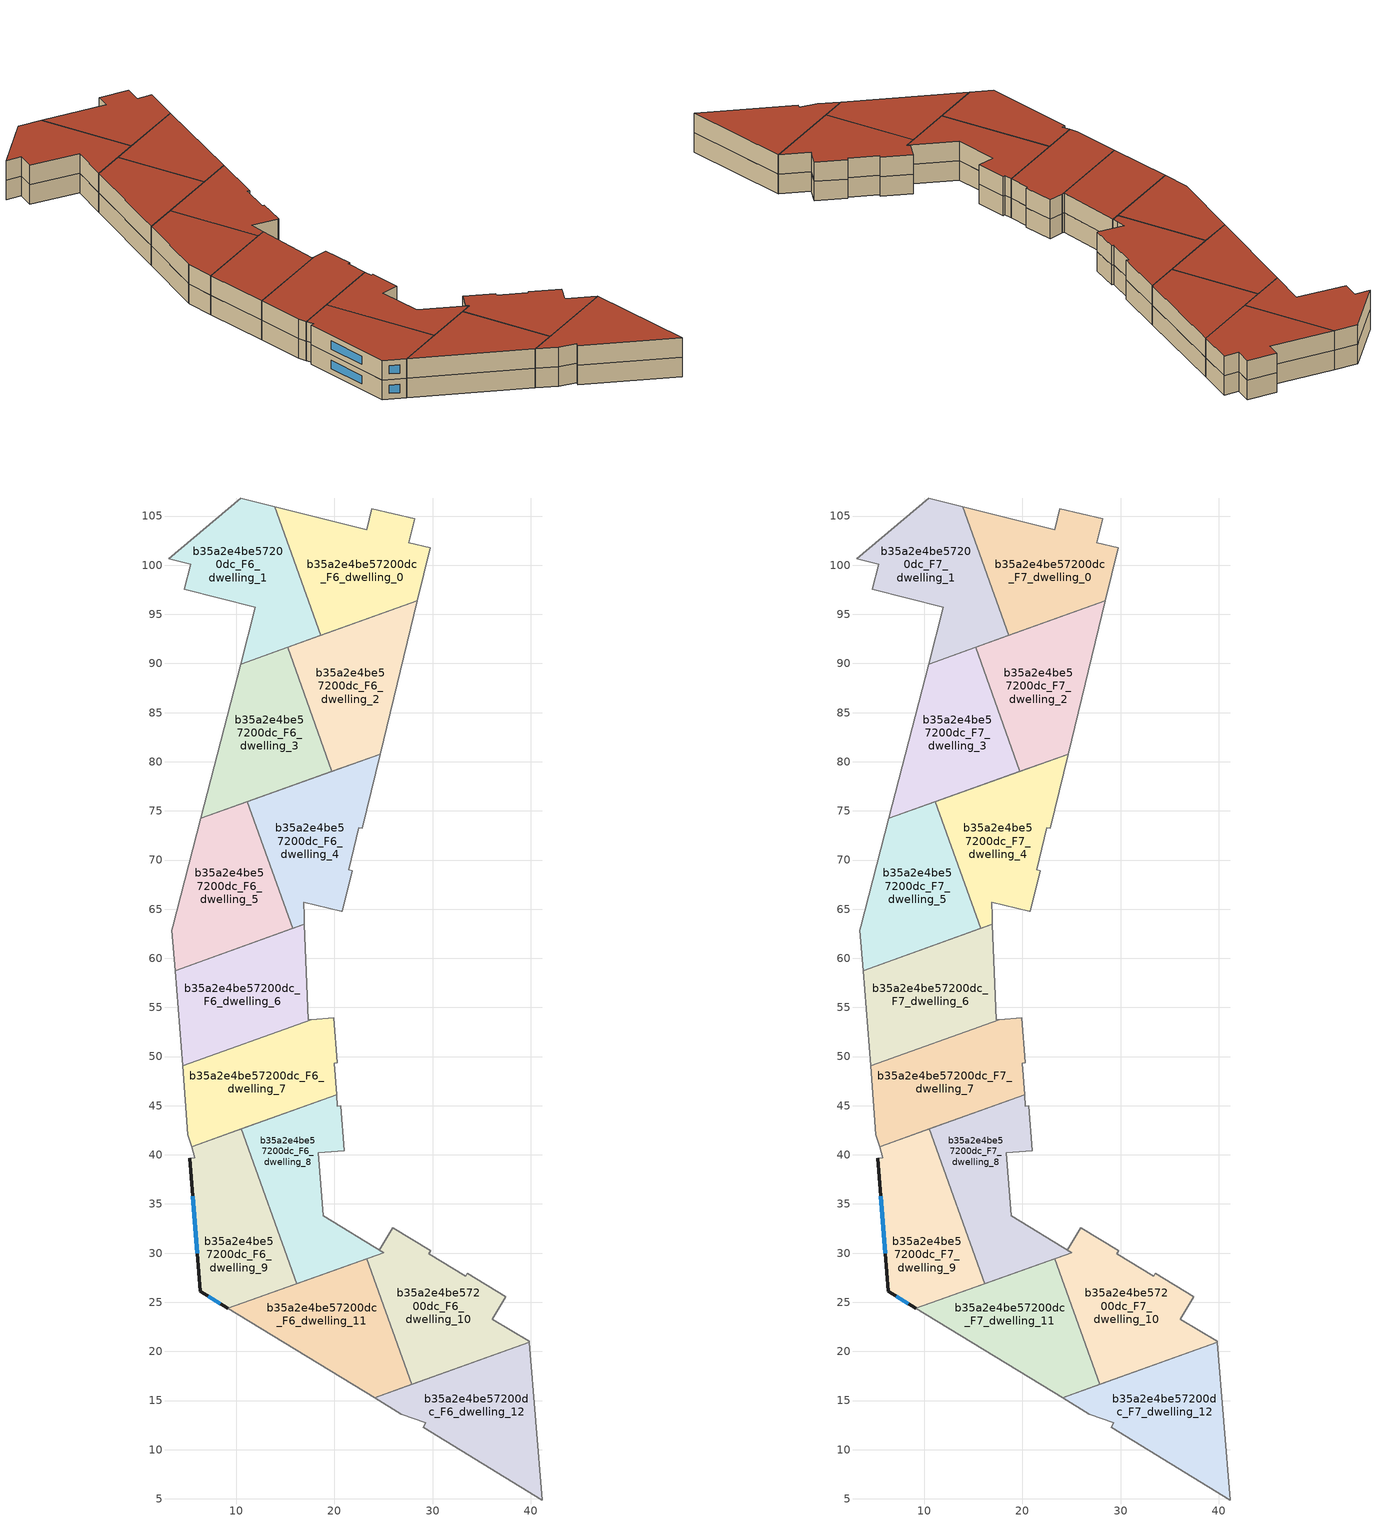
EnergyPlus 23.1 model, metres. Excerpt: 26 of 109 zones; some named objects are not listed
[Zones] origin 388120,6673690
b35a2e4be57200dc_F6_dwelling_0
 floor to b35a2e4be57200dc_F5_dwelling_0 (EU_floor_Construction): 28.17,104.71 27.59,102.3 29.76,101.77 28.45,96.39 18.63,92.87 13.93,105.97 23.3,103.63 23.82,105.77 z18
 wall adiabatic (EU_wall_Construction): 18.63,92.87 28.45,96.39 29.76,101.77 27.59,102.3 28.17,104.71 23.82,105.77 23.3,103.63 13.93,105.97 z18:21
 wall to b35a2e4be57200dc_F6_dwelling_1 (EU_wall_Construction): 13.93,105.97 18.63,92.87 z18:21
b35a2e4be57200dc_F6_dwelling_1
 floor to b35a2e4be57200dc_F5_dwelling_1 (EU_floor_Construction): 13.93,105.97 18.63,92.87 10.45,89.94 11.93,95.71 4.72,97.56 5.37,100.08 3.15,100.65 10.48,106.84 z18
 wall adiabatic (EU_wall_Construction): 13.93,105.97 10.48,106.84 3.15,100.65 5.37,100.08 4.72,97.56 11.93,95.71 10.45,89.94 18.63,92.87 z18:21
b35a2e4be57200dc_F6_dwelling_10
 floor to b35a2e4be57200dc_F5_dwelling_10 (EU_floor_Construction): 37.43,25.55 36.06,23.28 39.82,21.01 39.83,20.92 27.87,16.63 23.29,29.43 25,30.04 24.58,30.31 25.95,32.57 29.78,30.24 29.6,29.94 33.36,27.64 33.54,27.94 z18
 wall adiabatic (EU_wall_Construction): 27.87,16.63 39.83,20.92 39.82,21.01 36.06,23.28 37.43,25.55 33.54,27.94 33.36,27.64 29.6,29.94 29.78,30.24 25.95,32.57 24.58,30.3 / 24.58,30.31 25,30.04 23.29,29.43 z18:21
 wall to b35a2e4be57200dc_F6_dwelling_11 (EU_wall_Construction): 23.29,29.43 27.87,16.63 z18:21
b35a2e4be57200dc_F6_dwelling_11
 floor to b35a2e4be57200dc_F5_dwelling_11 (EU_floor_Construction): 23.29,29.43 27.87,16.63 24.09,15.28 9.17,24.37 z18
 wall adiabatic (EU_wall_Construction): 23.29,29.43 9.17,24.37 24.09,15.28 27.87,16.63 z18:21
b35a2e4be57200dc_F6_dwelling_12
 floor to b35a2e4be57200dc_F5_dwelling_12 (EU_floor_Construction): 39.83,20.92 41.14,4.88 29.03,12.27 29.32,12.74 26.82,13.61 24.09,15.28 z18
 wall adiabatic (EU_wall_Construction): 26.82,13.61 29.32,12.74 29.03,12.27 41.14,4.88 39.83,20.92 24.09,15.28 26.82,13.61 z18:21
b35a2e4be57200dc_F6_dwelling_2
 floor to b35a2e4be57200dc_F5_dwelling_2 (EU_floor_Construction): 28.45,96.39 24.66,80.78 19.75,79.02 15.23,91.65 z18
 wall adiabatic (EU_wall_Construction): 19.75,79.02 24.66,80.78 28.45,96.39 15.23,91.65 z18:21
 wall to b35a2e4be57200dc_F6_dwelling_3 (EU_wall_Construction): 15.23,91.65 19.75,79.02 z18:21
b35a2e4be57200dc_F6_dwelling_3
 floor to b35a2e4be57200dc_F5_dwelling_3 (EU_floor_Construction): 15.23,91.65 19.75,79.02 6.4,74.24 10.45,89.94 z18
 wall adiabatic (EU_wall_Construction): 15.23,91.65 10.45,89.94 6.4,74.24 19.75,79.02 z18:21
b35a2e4be57200dc_F6_dwelling_4
 floor to b35a2e4be57200dc_F5_dwelling_4 (EU_floor_Construction): 24.66,80.78 22.83,73.21 22.49,73.29 21.45,69.02 21.79,68.93 20.78,64.78 20.67,64.8 16.89,65.72 16.92,64.29 16.95,63.47 15.75,63.04 11.14,75.93 z18
 wall adiabatic (EU_wall_Construction): 15.75,63.04 16.95,63.47 16.92,64.29 16.89,65.72 20.67,64.8 20.78,64.78 21.79,68.93 21.45,69.02 22.49,73.29 22.83,73.21 24.66,80.78 11.14,75.93 z18:21
 wall to b35a2e4be57200dc_F6_dwelling_5 (EU_wall_Construction): 11.14,75.93 15.75,63.04 z18:21
b35a2e4be57200dc_F6_dwelling_5
 floor to b35a2e4be57200dc_F5_dwelling_5 (EU_floor_Construction): 11.14,75.93 15.75,63.04 3.79,58.76 3.47,62.87 3.57,63.23 6.4,74.24 z18
 wall adiabatic (EU_wall_Construction): 11.14,75.93 6.4,74.24 3.57,63.23 3.47,62.87 3.79,58.76 15.75,63.04 z18:21
b35a2e4be57200dc_F6_dwelling_6
 floor to b35a2e4be57200dc_F5_dwelling_6 (EU_floor_Construction): 16.95,63.47 17.31,53.73 17.65,53.76 4.55,49.06 3.79,58.76 z18
 wall adiabatic (EU_wall_Construction): 17.65,53.76 17.31,53.73 16.95,63.47 3.79,58.76 4.55,49.06 z18:21
 wall to b35a2e4be57200dc_F6_dwelling_7 (EU_wall_Construction): 4.55,49.06 17.65,53.76 z18:21
b35a2e4be57200dc_F6_dwelling_7
 floor to b35a2e4be57200dc_F5_dwelling_7 (EU_floor_Construction): 19.95,53.93 20.31,49.37 19.96,49.34 20.21,46.13 5.46,40.84 5.09,42.04 4.55,49.06 17.65,53.76 z18
 wall adiabatic (EU_wall_Construction): 4.55,49.06 5.09,42.04 5.46,40.84 20.21,46.13 19.96,49.34 20.31,49.37 19.95,53.93 17.65,53.76 z18:21
b35a2e4be57200dc_F6_dwelling_8
 floor to b35a2e4be57200dc_F5_dwelling_8 (EU_floor_Construction): 20.65,44.98 21.01,40.42 18.37,40.21 18.87,33.78 25,30.04 16.18,26.88 10.53,42.66 20.21,46.13 20.3,44.95 z18
 wall adiabatic (EU_wall_Construction): 16.18,26.88 25,30.04 18.87,33.78 18.37,40.21 21.01,40.42 20.65,44.98 20.3,44.95 20.21,46.13 10.53,42.66 z18:21
 wall to b35a2e4be57200dc_F6_dwelling_9 (EU_wall_Construction): 10.53,42.66 16.18,26.88 z18:21
b35a2e4be57200dc_F6_dwelling_9
 floor to b35a2e4be57200dc_F5_dwelling_9 (EU_floor_Construction): 10.53,42.66 16.18,26.88 9.17,24.37 6.34,26.1 5.28,39.66 5.81,39.7 5.46,40.84 z18
 wall outside (EU_wall_Construction): 5.28,39.66 6.34,26.1 9.17,24.37 z18:21
 wall adiabatic (EU_wall_Construction): 10.53,42.66 5.46,40.84 5.81,39.7 5.28,39.66 / 9.17,24.37 16.18,26.88 z18:21
 window (EU_Window_Construction): 5.58,35.78 6.03,29.97 / 7.15,25.61 8.36,24.87 z18.86:20.14
b35a2e4be57200dc_F7_dwelling_0
 floor to b35a2e4be57200dc_F6_dwelling_0 (EU_floor_Construction): 28.17,104.71 27.59,102.3 29.76,101.77 28.45,96.39 18.63,92.87 13.93,105.97 23.3,103.63 23.82,105.77 z21
 wall adiabatic (EU_wall_Construction): 18.63,92.87 28.45,96.39 29.76,101.77 27.59,102.3 28.17,104.71 23.82,105.77 23.3,103.63 13.93,105.97 z21:24
 wall to b35a2e4be57200dc_F7_dwelling_1 (EU_wall_Construction): 13.93,105.97 18.63,92.87 z21:24
 roof outside (EU_roof_Construction): 28.45,96.39 29.76,101.77 27.59,102.3 28.17,104.71 23.82,105.77 23.3,103.63 13.93,105.97 18.63,92.87 z24
b35a2e4be57200dc_F7_dwelling_1
 floor to b35a2e4be57200dc_F6_dwelling_1 (EU_floor_Construction): 13.93,105.97 18.63,92.87 10.45,89.94 11.93,95.71 4.72,97.56 5.37,100.08 3.15,100.65 10.48,106.84 z21
 wall adiabatic (EU_wall_Construction): 13.93,105.97 10.48,106.84 3.15,100.65 5.37,100.08 4.72,97.56 11.93,95.71 10.45,89.94 18.63,92.87 z21:24
 roof outside (EU_roof_Construction): 18.63,92.87 13.93,105.97 10.48,106.84 3.15,100.65 5.37,100.08 4.72,97.56 11.93,95.71 10.45,89.94 z24
b35a2e4be57200dc_F7_dwelling_10
 floor to b35a2e4be57200dc_F6_dwelling_10 (EU_floor_Construction): 37.43,25.55 36.06,23.28 39.82,21.01 39.83,20.92 27.87,16.63 23.29,29.43 25,30.04 24.58,30.31 25.95,32.57 29.78,30.24 29.6,29.94 33.36,27.64 33.54,27.94 z21
 wall adiabatic (EU_wall_Construction): 27.87,16.63 39.83,20.92 39.82,21.01 36.06,23.28 37.43,25.55 33.54,27.94 33.36,27.64 29.6,29.94 29.78,30.24 25.95,32.57 24.58,30.3 / 24.58,30.31 25,30.04 23.29,29.43 z21:24
 wall to b35a2e4be57200dc_F7_dwelling_11 (EU_wall_Construction): 23.29,29.43 27.87,16.63 z21:24
 roof outside (EU_roof_Construction): 39.83,20.92 39.82,21.01 36.06,23.28 37.43,25.55 33.54,27.94 33.36,27.64 29.6,29.94 29.78,30.24 25.95,32.57 24.58,30.3 25,30.04 23.29,29.43 27.87,16.63 z24
b35a2e4be57200dc_F7_dwelling_11
 floor to b35a2e4be57200dc_F6_dwelling_11 (EU_floor_Construction): 23.29,29.43 27.87,16.63 24.09,15.28 9.17,24.37 z21
 wall adiabatic (EU_wall_Construction): 23.29,29.43 9.17,24.37 24.09,15.28 27.87,16.63 z21:24
 roof outside (EU_roof_Construction): 27.87,16.63 23.29,29.43 9.17,24.37 24.09,15.28 z24
b35a2e4be57200dc_F7_dwelling_12
 floor to b35a2e4be57200dc_F6_dwelling_12 (EU_floor_Construction): 39.83,20.92 41.14,4.88 29.03,12.27 29.32,12.74 26.82,13.61 24.09,15.28 z21
 wall adiabatic (EU_wall_Construction): 26.82,13.61 29.32,12.74 29.03,12.27 41.14,4.88 39.83,20.92 24.09,15.28 26.82,13.61 z21:24
 roof outside (EU_roof_Construction): 41.14,4.88 39.83,20.92 24.09,15.28 26.82,13.61 29.32,12.74 29.03,12.27 z24
b35a2e4be57200dc_F7_dwelling_2
 floor to b35a2e4be57200dc_F6_dwelling_2 (EU_floor_Construction): 28.45,96.39 24.66,80.78 19.75,79.02 15.23,91.65 z21
 wall adiabatic (EU_wall_Construction): 19.75,79.02 24.66,80.78 28.45,96.39 15.23,91.65 z21:24
 wall to b35a2e4be57200dc_F7_dwelling_3 (EU_wall_Construction): 15.23,91.65 19.75,79.02 z21:24
 roof outside (EU_roof_Construction): 24.66,80.78 28.45,96.39 15.23,91.65 19.75,79.02 z24
b35a2e4be57200dc_F7_dwelling_3
 floor to b35a2e4be57200dc_F6_dwelling_3 (EU_floor_Construction): 15.23,91.65 19.75,79.02 6.4,74.24 10.45,89.94 z21
 wall adiabatic (EU_wall_Construction): 15.23,91.65 10.45,89.94 6.4,74.24 19.75,79.02 z21:24
 roof outside (EU_roof_Construction): 19.75,79.02 15.23,91.65 10.45,89.94 6.4,74.24 z24
b35a2e4be57200dc_F7_dwelling_4
 floor to b35a2e4be57200dc_F6_dwelling_4 (EU_floor_Construction): 24.66,80.78 22.83,73.21 22.49,73.29 21.45,69.02 21.79,68.93 20.78,64.78 20.67,64.8 16.89,65.72 16.92,64.29 16.95,63.47 15.75,63.04 11.14,75.93 z21
 wall adiabatic (EU_wall_Construction): 15.75,63.04 16.95,63.47 16.92,64.29 16.89,65.72 20.67,64.8 20.78,64.78 21.79,68.93 21.45,69.02 22.49,73.29 22.83,73.21 24.66,80.78 11.14,75.93 z21:24
 wall to b35a2e4be57200dc_F7_dwelling_5 (EU_wall_Construction): 11.14,75.93 15.75,63.04 z21:24
 roof outside (EU_roof_Construction): 20.78,64.78 21.79,68.93 21.45,69.02 22.49,73.29 22.83,73.21 24.66,80.78 11.14,75.93 15.75,63.04 16.95,63.47 16.92,64.29 16.89,65.72 20.67,64.8 z24
b35a2e4be57200dc_F7_dwelling_5
 floor to b35a2e4be57200dc_F6_dwelling_5 (EU_floor_Construction): 11.14,75.93 15.75,63.04 3.79,58.76 3.47,62.87 3.57,63.23 6.4,74.24 z21
 wall adiabatic (EU_wall_Construction): 11.14,75.93 6.4,74.24 3.57,63.23 3.47,62.87 3.79,58.76 15.75,63.04 z21:24
 roof outside (EU_roof_Construction): 15.75,63.04 11.14,75.93 6.4,74.24 3.57,63.23 3.47,62.87 3.79,58.76 z24
b35a2e4be57200dc_F7_dwelling_6
 floor to b35a2e4be57200dc_F6_dwelling_6 (EU_floor_Construction): 16.95,63.47 17.31,53.73 17.65,53.76 4.55,49.06 3.79,58.76 z21
 wall adiabatic (EU_wall_Construction): 17.65,53.76 17.31,53.73 16.95,63.47 3.79,58.76 4.55,49.06 z21:24
 wall to b35a2e4be57200dc_F7_dwelling_7 (EU_wall_Construction): 4.55,49.06 17.65,53.76 z21:24
 roof outside (EU_roof_Construction): 17.31,53.73 16.95,63.47 3.79,58.76 4.55,49.06 17.65,53.76 z24
b35a2e4be57200dc_F7_dwelling_7
 floor to b35a2e4be57200dc_F6_dwelling_7 (EU_floor_Construction): 19.95,53.93 20.31,49.37 19.96,49.34 20.21,46.13 5.46,40.84 5.09,42.04 4.55,49.06 17.65,53.76 z21
 wall adiabatic (EU_wall_Construction): 4.55,49.06 5.09,42.04 5.46,40.84 20.21,46.13 19.96,49.34 20.31,49.37 19.95,53.93 17.65,53.76 z21:24
 roof outside (EU_roof_Construction): 20.21,46.13 19.96,49.34 20.31,49.37 19.95,53.93 17.65,53.76 4.55,49.06 5.09,42.04 5.46,40.84 z24
b35a2e4be57200dc_F7_dwelling_8
 floor to b35a2e4be57200dc_F6_dwelling_8 (EU_floor_Construction): 20.65,44.98 21.01,40.42 18.37,40.21 18.87,33.78 25,30.04 16.18,26.88 10.53,42.66 20.21,46.13 20.3,44.95 z21
 wall adiabatic (EU_wall_Construction): 16.18,26.88 25,30.04 18.87,33.78 18.37,40.21 21.01,40.42 20.65,44.98 20.3,44.95 20.21,46.13 10.53,42.66 z21:24
 wall to b35a2e4be57200dc_F7_dwelling_9 (EU_wall_Construction): 10.53,42.66 16.18,26.88 z21:24
 roof outside (EU_roof_Construction): 25,30.04 18.87,33.78 18.37,40.21 21.01,40.42 20.65,44.98 20.3,44.95 20.21,46.13 10.53,42.66 16.18,26.88 z24
b35a2e4be57200dc_F7_dwelling_9
 floor to b35a2e4be57200dc_F6_dwelling_9 (EU_floor_Construction): 10.53,42.66 16.18,26.88 9.17,24.37 6.34,26.1 5.28,39.66 5.81,39.7 5.46,40.84 z21
 wall outside (EU_wall_Construction): 5.28,39.66 6.34,26.1 9.17,24.37 z21:24
 wall adiabatic (EU_wall_Construction): 10.53,42.66 5.46,40.84 5.81,39.7 5.28,39.66 / 9.17,24.37 16.18,26.88 z21:24
 window (EU_Window_Construction): 5.58,35.78 6.03,29.97 / 7.15,25.61 8.36,24.87 z21.86:23.14
 roof outside (EU_roof_Construction): 16.18,26.88 10.53,42.66 5.46,40.84 5.81,39.7 5.28,39.66 6.34,26.1 9.17,24.37 z24
[Building]
EU S2 Campaign: North Axis=0; Terrain=City; Solar Distribution=FullExterior
[Site:Location]
Helsinki-Vantaa.AP: Latitude=60.317; Longitude=24.963; Time Zone=2; Elevation=54.6
[SizingPeriod:WeatherFileDays]
AnnualSizingPeriod: Begin Month=1; Begin Day of Month=1; End Month=12; End Day of Month=31; Day of Week for Start Day=Monday; Use Weather File Daylight Saving Period=No; Use Weather File Rain and Snow Indicators=No
[MATERIAL]
EU_InternalMass_Material: Roughness=MediumRough; Thickness=0.1; Conductivity=1; Density=1800; Specific Heat=900; Thermal Absorptance=0.9; Solar Absorptance=0.7; Visible Absorptance=0.7
[MATERIAL:NOMASS] Roughness=MediumRough; Thermal Absorptance=0.9; Solar Absorptance=0.7; Visible Absorptance=0.7
Name | Thermal Resistance
EU_wall_NoMass | 5.91765
EU_roof_NoMass | 11.1778
EU_floor_NoMass | 6.2875
[WINDOWMATERIAL:SIMPLEGLAZINGSYSTEM]
EU_Window_SimpleGlazing: UFactor=0.994035; Solar Heat Gain Coefficient=0.7; Visible Transmittance=0.7
[CONSTRUCTION]
EU_wall_Construction: EU_wall_NoMass
EU_roof_Construction: EU_roof_NoMass
EU_floor_Construction: EU_floor_NoMass
EU_Window_Construction: EU_Window_SimpleGlazing
EU_InternalMass_Construction: EU_InternalMass_Material
[ZONE] Type=1; Multiplier=1; Ceiling Height=autocalculate; Floor Area=autocalculate; Part of Total Floor Area=Yes
Name | Volume
b35a2e4be57200dc_F6_dwelling_0; b35a2e4be57200dc_F7_dwelling_0; b35a2e4be57200dc_F6_dwelling_1; b35a2e4be57200dc_F7_dwelling_1 | 387.719
b35a2e4be57200dc_F6_dwelling_10; b35a2e4be57200dc_F7_dwelling_10 | 400.258
b35a2e4be57200dc_F6_dwelling_11; b35a2e4be57200dc_F7_dwelling_11 | 387.725
b35a2e4be57200dc_F6_dwelling_12; b35a2e4be57200dc_F7_dwelling_12 | 387.718
b35a2e4be57200dc_F6_dwelling_2; b35a2e4be57200dc_F7_dwelling_2 | 387.699
b35a2e4be57200dc_F6_dwelling_3; b35a2e4be57200dc_F7_dwelling_3 | 387.703
b35a2e4be57200dc_F6_dwelling_4; b35a2e4be57200dc_F7_dwelling_4 | 387.751
b35a2e4be57200dc_F6_dwelling_5; b35a2e4be57200dc_F7_dwelling_5 | 387.74
b35a2e4be57200dc_F6_dwelling_6; b35a2e4be57200dc_F7_dwelling_6 | 387.68
b35a2e4be57200dc_F6_dwelling_7; b35a2e4be57200dc_F7_dwelling_7 | 387.713
b35a2e4be57200dc_F6_dwelling_8; b35a2e4be57200dc_F7_dwelling_8 | 375.176
b35a2e4be57200dc_F6_dwelling_9; b35a2e4be57200dc_F7_dwelling_9 | 387.707
[INTERNALMASS] Construction=EU_InternalMass_Construction
Name | Zone or ZoneList | Surface Area
b35a2e4be57200dc_F6_dwelling_0_EU_InternalMass | b35a2e4be57200dc_F6_dwelling_0 | 129.24
b35a2e4be57200dc_F6_dwelling_1_EU_InternalMass | b35a2e4be57200dc_F6_dwelling_1 | 129.241
b35a2e4be57200dc_F6_dwelling_2_EU_InternalMass | b35a2e4be57200dc_F6_dwelling_2 | 129.237
b35a2e4be57200dc_F6_dwelling_3_EU_InternalMass | b35a2e4be57200dc_F6_dwelling_3 | 129.233
b35a2e4be57200dc_F6_dwelling_4_EU_InternalMass | b35a2e4be57200dc_F6_dwelling_4 | 129.251
b35a2e4be57200dc_F6_dwelling_5_EU_InternalMass | b35a2e4be57200dc_F6_dwelling_5 | 129.243
b35a2e4be57200dc_F6_dwelling_6_EU_InternalMass | b35a2e4be57200dc_F6_dwelling_6 | 129.226
b35a2e4be57200dc_F6_dwelling_7_EU_InternalMass | b35a2e4be57200dc_F6_dwelling_7 | 129.238
b35a2e4be57200dc_F6_dwelling_8_EU_InternalMass | b35a2e4be57200dc_F6_dwelling_8 | 125.079
b35a2e4be57200dc_F6_dwelling_9_EU_InternalMass | b35a2e4be57200dc_F6_dwelling_9 | 129.237
b35a2e4be57200dc_F6_dwelling_10_EU_InternalMass | b35a2e4be57200dc_F6_dwelling_10 | 133.414
b35a2e4be57200dc_F6_dwelling_11_EU_InternalMass | b35a2e4be57200dc_F6_dwelling_11 | 129.241
b35a2e4be57200dc_F6_dwelling_12_EU_InternalMass | b35a2e4be57200dc_F6_dwelling_12 | 129.24
b35a2e4be57200dc_F7_dwelling_0_EU_InternalMass | b35a2e4be57200dc_F7_dwelling_0 | 129.24
b35a2e4be57200dc_F7_dwelling_1_EU_InternalMass | b35a2e4be57200dc_F7_dwelling_1 | 129.241
b35a2e4be57200dc_F7_dwelling_2_EU_InternalMass | b35a2e4be57200dc_F7_dwelling_2 | 129.237
b35a2e4be57200dc_F7_dwelling_3_EU_InternalMass | b35a2e4be57200dc_F7_dwelling_3 | 129.233
b35a2e4be57200dc_F7_dwelling_4_EU_InternalMass | b35a2e4be57200dc_F7_dwelling_4 | 129.251
b35a2e4be57200dc_F7_dwelling_5_EU_InternalMass | b35a2e4be57200dc_F7_dwelling_5 | 129.243
b35a2e4be57200dc_F7_dwelling_6_EU_InternalMass | b35a2e4be57200dc_F7_dwelling_6 | 129.226
b35a2e4be57200dc_F7_dwelling_7_EU_InternalMass | b35a2e4be57200dc_F7_dwelling_7 | 129.238
b35a2e4be57200dc_F7_dwelling_8_EU_InternalMass | b35a2e4be57200dc_F7_dwelling_8 | 125.079
b35a2e4be57200dc_F7_dwelling_9_EU_InternalMass | b35a2e4be57200dc_F7_dwelling_9 | 129.237
b35a2e4be57200dc_F7_dwelling_10_EU_InternalMass | b35a2e4be57200dc_F7_dwelling_10 | 133.414
b35a2e4be57200dc_F7_dwelling_11_EU_InternalMass | b35a2e4be57200dc_F7_dwelling_11 | 129.241
b35a2e4be57200dc_F7_dwelling_12_EU_InternalMass | b35a2e4be57200dc_F7_dwelling_12 | 129.24
[OTHEREQUIPMENT] Fuel Type=Electricity; Design Level Calculation Method=Watts/Area; Power per Zone Floor Area=1; Fraction Latent=0; Fraction Radiant=0; Fraction Lost=0; Carbon Dioxide Generation Rate=0; EndUse Subcategory=EU_Step8_InternalGains
Name | Zone or ZoneList or Space or SpaceList | Schedule
EU_Step8_InternalGain_b35a2e4be57200dc_F6_dwelling_0_f000 | b35a2e4be57200dc_F6_dwelling_0 | EU_Step8_GainSchedule_b35a2e4be57200dc_F6_dwelling_0_f000
EU_Step8_InternalGain_b35a2e4be57200dc_F6_dwelling_1_f000 | b35a2e4be57200dc_F6_dwelling_1 | EU_Step8_GainSchedule_b35a2e4be57200dc_F6_dwelling_1_f000
EU_Step8_InternalGain_b35a2e4be57200dc_F6_dwelling_2_f000 | b35a2e4be57200dc_F6_dwelling_2 | EU_Step8_GainSchedule_b35a2e4be57200dc_F6_dwelling_2_f000
EU_Step8_InternalGain_b35a2e4be57200dc_F6_dwelling_3_f000 | b35a2e4be57200dc_F6_dwelling_3 | EU_Step8_GainSchedule_b35a2e4be57200dc_F6_dwelling_3_f000
EU_Step8_InternalGain_b35a2e4be57200dc_F6_dwelling_4_f000 | b35a2e4be57200dc_F6_dwelling_4 | EU_Step8_GainSchedule_b35a2e4be57200dc_F6_dwelling_4_f000
EU_Step8_InternalGain_b35a2e4be57200dc_F6_dwelling_5_f000 | b35a2e4be57200dc_F6_dwelling_5 | EU_Step8_GainSchedule_b35a2e4be57200dc_F6_dwelling_5_f000
EU_Step8_InternalGain_b35a2e4be57200dc_F6_dwelling_6_f000 | b35a2e4be57200dc_F6_dwelling_6 | EU_Step8_GainSchedule_b35a2e4be57200dc_F6_dwelling_6_f000
EU_Step8_InternalGain_b35a2e4be57200dc_F6_dwelling_7_f000 | b35a2e4be57200dc_F6_dwelling_7 | EU_Step8_GainSchedule_b35a2e4be57200dc_F6_dwelling_7_f000
EU_Step8_InternalGain_b35a2e4be57200dc_F6_dwelling_8_f000 | b35a2e4be57200dc_F6_dwelling_8 | EU_Step8_GainSchedule_b35a2e4be57200dc_F6_dwelling_8_f000
EU_Step8_InternalGain_b35a2e4be57200dc_F6_dwelling_9_f000 | b35a2e4be57200dc_F6_dwelling_9 | EU_Step8_GainSchedule_b35a2e4be57200dc_F6_dwelling_9_f000
EU_Step8_InternalGain_b35a2e4be57200dc_F6_dwelling_10_f000 | b35a2e4be57200dc_F6_dwelling_10 | EU_Step8_GainSchedule_b35a2e4be57200dc_F6_dwelling_10_f000
EU_Step8_InternalGain_b35a2e4be57200dc_F6_dwelling_11_f000 | b35a2e4be57200dc_F6_dwelling_11 | EU_Step8_GainSchedule_b35a2e4be57200dc_F6_dwelling_11_f000
EU_Step8_InternalGain_b35a2e4be57200dc_F6_dwelling_12_f000 | b35a2e4be57200dc_F6_dwelling_12 | EU_Step8_GainSchedule_b35a2e4be57200dc_F6_dwelling_12_f000
EU_Step8_InternalGain_b35a2e4be57200dc_F7_dwelling_0_f000 | b35a2e4be57200dc_F7_dwelling_0 | EU_Step8_GainSchedule_b35a2e4be57200dc_F7_dwelling_0_f000
EU_Step8_InternalGain_b35a2e4be57200dc_F7_dwelling_1_f000 | b35a2e4be57200dc_F7_dwelling_1 | EU_Step8_GainSchedule_b35a2e4be57200dc_F7_dwelling_1_f000
EU_Step8_InternalGain_b35a2e4be57200dc_F7_dwelling_2_f000 | b35a2e4be57200dc_F7_dwelling_2 | EU_Step8_GainSchedule_b35a2e4be57200dc_F7_dwelling_2_f000
EU_Step8_InternalGain_b35a2e4be57200dc_F7_dwelling_3_f000 | b35a2e4be57200dc_F7_dwelling_3 | EU_Step8_GainSchedule_b35a2e4be57200dc_F7_dwelling_3_f000
EU_Step8_InternalGain_b35a2e4be57200dc_F7_dwelling_4_f000 | b35a2e4be57200dc_F7_dwelling_4 | EU_Step8_GainSchedule_b35a2e4be57200dc_F7_dwelling_4_f000
EU_Step8_InternalGain_b35a2e4be57200dc_F7_dwelling_5_f000 | b35a2e4be57200dc_F7_dwelling_5 | EU_Step8_GainSchedule_b35a2e4be57200dc_F7_dwelling_5_f000
EU_Step8_InternalGain_b35a2e4be57200dc_F7_dwelling_6_f000 | b35a2e4be57200dc_F7_dwelling_6 | EU_Step8_GainSchedule_b35a2e4be57200dc_F7_dwelling_6_f000
EU_Step8_InternalGain_b35a2e4be57200dc_F7_dwelling_7_f000 | b35a2e4be57200dc_F7_dwelling_7 | EU_Step8_GainSchedule_b35a2e4be57200dc_F7_dwelling_7_f000
EU_Step8_InternalGain_b35a2e4be57200dc_F7_dwelling_8_f000 | b35a2e4be57200dc_F7_dwelling_8 | EU_Step8_GainSchedule_b35a2e4be57200dc_F7_dwelling_8_f000
EU_Step8_InternalGain_b35a2e4be57200dc_F7_dwelling_9_f000 | b35a2e4be57200dc_F7_dwelling_9 | EU_Step8_GainSchedule_b35a2e4be57200dc_F7_dwelling_9_f000
EU_Step8_InternalGain_b35a2e4be57200dc_F7_dwelling_10_f000 | b35a2e4be57200dc_F7_dwelling_10 | EU_Step8_GainSchedule_b35a2e4be57200dc_F7_dwelling_10_f000
EU_Step8_InternalGain_b35a2e4be57200dc_F7_dwelling_11_f000 | b35a2e4be57200dc_F7_dwelling_11 | EU_Step8_GainSchedule_b35a2e4be57200dc_F7_dwelling_11_f000
EU_Step8_InternalGain_b35a2e4be57200dc_F7_dwelling_12_f000 | b35a2e4be57200dc_F7_dwelling_12 | EU_Step8_GainSchedule_b35a2e4be57200dc_F7_dwelling_12_f000
[ZONEVENTILATION:DESIGNFLOWRATE] Schedule=EU_AlwaysOn; Design Flow Rate Calculation Method=AirChanges/Hour; Air Changes per Hour=0.596421; Ventilation Type=Natural; Fan Pressure Rise=0; Fan Total Efficiency=1; Constant Term Coefficient=1; Temperature Term Coefficient=0; Velocity Term Coefficient=0; Velocity Squared Term Coefficient=0; Minimum Indoor Temperature=-100; Maximum Indoor Temperature=100; Delta Temperature=-100; Minimum Outdoor Temperature=-100; Maximum Outdoor Temperature=100; Maximum Wind Speed=40
Name | Zone or ZoneList or Space or SpaceList
EU_ConstantAir_b35a2e4be57200dc_F6_dwelling_0 | b35a2e4be57200dc_F6_dwelling_0
EU_ConstantAir_b35a2e4be57200dc_F6_dwelling_1 | b35a2e4be57200dc_F6_dwelling_1
EU_ConstantAir_b35a2e4be57200dc_F6_dwelling_2 | b35a2e4be57200dc_F6_dwelling_2
EU_ConstantAir_b35a2e4be57200dc_F6_dwelling_3 | b35a2e4be57200dc_F6_dwelling_3
EU_ConstantAir_b35a2e4be57200dc_F6_dwelling_4 | b35a2e4be57200dc_F6_dwelling_4
EU_ConstantAir_b35a2e4be57200dc_F6_dwelling_5 | b35a2e4be57200dc_F6_dwelling_5
EU_ConstantAir_b35a2e4be57200dc_F6_dwelling_6 | b35a2e4be57200dc_F6_dwelling_6
EU_ConstantAir_b35a2e4be57200dc_F6_dwelling_7 | b35a2e4be57200dc_F6_dwelling_7
EU_ConstantAir_b35a2e4be57200dc_F6_dwelling_8 | b35a2e4be57200dc_F6_dwelling_8
EU_ConstantAir_b35a2e4be57200dc_F6_dwelling_9 | b35a2e4be57200dc_F6_dwelling_9
EU_ConstantAir_b35a2e4be57200dc_F6_dwelling_10 | b35a2e4be57200dc_F6_dwelling_10
EU_ConstantAir_b35a2e4be57200dc_F6_dwelling_11 | b35a2e4be57200dc_F6_dwelling_11
EU_ConstantAir_b35a2e4be57200dc_F6_dwelling_12 | b35a2e4be57200dc_F6_dwelling_12
EU_ConstantAir_b35a2e4be57200dc_F7_dwelling_0 | b35a2e4be57200dc_F7_dwelling_0
EU_ConstantAir_b35a2e4be57200dc_F7_dwelling_1 | b35a2e4be57200dc_F7_dwelling_1
EU_ConstantAir_b35a2e4be57200dc_F7_dwelling_2 | b35a2e4be57200dc_F7_dwelling_2
EU_ConstantAir_b35a2e4be57200dc_F7_dwelling_3 | b35a2e4be57200dc_F7_dwelling_3
EU_ConstantAir_b35a2e4be57200dc_F7_dwelling_4 | b35a2e4be57200dc_F7_dwelling_4
EU_ConstantAir_b35a2e4be57200dc_F7_dwelling_5 | b35a2e4be57200dc_F7_dwelling_5
EU_ConstantAir_b35a2e4be57200dc_F7_dwelling_6 | b35a2e4be57200dc_F7_dwelling_6
EU_ConstantAir_b35a2e4be57200dc_F7_dwelling_7 | b35a2e4be57200dc_F7_dwelling_7
EU_ConstantAir_b35a2e4be57200dc_F7_dwelling_8 | b35a2e4be57200dc_F7_dwelling_8
EU_ConstantAir_b35a2e4be57200dc_F7_dwelling_9 | b35a2e4be57200dc_F7_dwelling_9
EU_ConstantAir_b35a2e4be57200dc_F7_dwelling_10 | b35a2e4be57200dc_F7_dwelling_10
EU_ConstantAir_b35a2e4be57200dc_F7_dwelling_11 | b35a2e4be57200dc_F7_dwelling_11
EU_ConstantAir_b35a2e4be57200dc_F7_dwelling_12 | b35a2e4be57200dc_F7_dwelling_12
[HVACTEMPLATE:ZONE:IDEALLOADSAIRSYSTEM] System Availability Schedule=EU_AlwaysOn; Maximum Heating Supply Air Temperature=50; Minimum Cooling Supply Air Temperature=13; Maximum Heating Supply Air Humidity Ratio=0.0156; Minimum Cooling Supply Air Humidity Ratio=0.0077; Heating Limit=NoLimit; Cooling Limit=NoLimit; Heating Availability Schedule=EU_AlwaysOn; Cooling Availability Schedule=EU_CoolingOff; Dehumidification Control Type=ConstantSensibleHeatRatio; Cooling Sensible Heat Ratio=0.7; Dehumidification Setpoint=60; Humidification Control Type=None; Humidification Setpoint=30; Outdoor Air Method=None; Outdoor Air Flow Rate per Person=0.00944; Outdoor Air Flow Rate per Zone Floor Area=0; Outdoor Air Flow Rate per Zone=0; Demand Controlled Ventilation Type=None; Outdoor Air Economizer Type=NoEconomizer; Heat Recovery Type=None; Sensible Heat Recovery Effectiveness=0.7; Latent Heat Recovery Effectiveness=0.65
Name | Template Thermostat
b35a2e4be57200dc_F6_dwelling_0 | EU_HeatOnly_b35a2e4be57200dc_F6_dwelling_0
b35a2e4be57200dc_F6_dwelling_1 | EU_HeatOnly_b35a2e4be57200dc_F6_dwelling_1
b35a2e4be57200dc_F6_dwelling_2 | EU_HeatOnly_b35a2e4be57200dc_F6_dwelling_2
b35a2e4be57200dc_F6_dwelling_3 | EU_HeatOnly_b35a2e4be57200dc_F6_dwelling_3
b35a2e4be57200dc_F6_dwelling_4 | EU_HeatOnly_b35a2e4be57200dc_F6_dwelling_4
b35a2e4be57200dc_F6_dwelling_5 | EU_HeatOnly_b35a2e4be57200dc_F6_dwelling_5
b35a2e4be57200dc_F6_dwelling_6 | EU_HeatOnly_b35a2e4be57200dc_F6_dwelling_6
b35a2e4be57200dc_F6_dwelling_7 | EU_HeatOnly_b35a2e4be57200dc_F6_dwelling_7
b35a2e4be57200dc_F6_dwelling_8 | EU_HeatOnly_b35a2e4be57200dc_F6_dwelling_8
b35a2e4be57200dc_F6_dwelling_9 | EU_HeatOnly_b35a2e4be57200dc_F6_dwelling_9
b35a2e4be57200dc_F6_dwelling_10 | EU_HeatOnly_b35a2e4be57200dc_F6_dwelling_10
b35a2e4be57200dc_F6_dwelling_11 | EU_HeatOnly_b35a2e4be57200dc_F6_dwelling_11
b35a2e4be57200dc_F6_dwelling_12 | EU_HeatOnly_b35a2e4be57200dc_F6_dwelling_12
b35a2e4be57200dc_F7_dwelling_0 | EU_HeatOnly_b35a2e4be57200dc_F7_dwelling_0
b35a2e4be57200dc_F7_dwelling_1 | EU_HeatOnly_b35a2e4be57200dc_F7_dwelling_1
b35a2e4be57200dc_F7_dwelling_2 | EU_HeatOnly_b35a2e4be57200dc_F7_dwelling_2
b35a2e4be57200dc_F7_dwelling_3 | EU_HeatOnly_b35a2e4be57200dc_F7_dwelling_3
b35a2e4be57200dc_F7_dwelling_4 | EU_HeatOnly_b35a2e4be57200dc_F7_dwelling_4
b35a2e4be57200dc_F7_dwelling_5 | EU_HeatOnly_b35a2e4be57200dc_F7_dwelling_5
b35a2e4be57200dc_F7_dwelling_6 | EU_HeatOnly_b35a2e4be57200dc_F7_dwelling_6
b35a2e4be57200dc_F7_dwelling_7 | EU_HeatOnly_b35a2e4be57200dc_F7_dwelling_7
b35a2e4be57200dc_F7_dwelling_8 | EU_HeatOnly_b35a2e4be57200dc_F7_dwelling_8
b35a2e4be57200dc_F7_dwelling_9 | EU_HeatOnly_b35a2e4be57200dc_F7_dwelling_9
b35a2e4be57200dc_F7_dwelling_10 | EU_HeatOnly_b35a2e4be57200dc_F7_dwelling_10
b35a2e4be57200dc_F7_dwelling_11 | EU_HeatOnly_b35a2e4be57200dc_F7_dwelling_11
b35a2e4be57200dc_F7_dwelling_12 | EU_HeatOnly_b35a2e4be57200dc_F7_dwelling_12
[SIZING:ZONE] Zone Cooling Design Supply Air Temperature Input Method=SupplyAirTemperature; Zone Cooling Design Supply Air Temperature=13; Zone Heating Design Supply Air Temperature Input Method=SupplyAirTemperature; Zone Heating Design Supply Air Temperature=50; Zone Cooling Design Supply Air Humidity Ratio=0.008; Zone Heating Design Supply Air Humidity Ratio=0.008; Cooling Design Air Flow Method=DesignDay; Cooling Design Air Flow Rate=0; Cooling Minimum Air Flow per Zone Floor Area=0.000762; Cooling Minimum Air Flow=0; Cooling Minimum Air Flow Fraction=0.2; Heating Design Air Flow Method=DesignDay; Heating Design Air Flow Rate=0; Heating Maximum Air Flow per Zone Floor Area=0.002032; Heating Maximum Air Flow=0.141576; Heating Maximum Air Flow Fraction=0.3; Account for Dedicated Outdoor Air System=No; Dedicated Outdoor Air System Control Strategy=NeutralSupplyAir; Dedicated Outdoor Air Low Setpoint Temperature for Design=autosize; Dedicated Outdoor Air High Setpoint Temperature for Design=autosize; Zone Load Sizing Method=Sensible Load Only No Latent Load; Zone Latent Cooling Design Supply Air Humidity Ratio Input Method=HumidityRatioDifference; Zone Cooling Design Supply Air Humidity Ratio Difference=0.005; Zone Latent Heating Design Supply Air Humidity Ratio Input Method=HumidityRatioDifference; Zone Humidification Design Supply Air Humidity Ratio Difference=0.005
b35a2e4be57200dc_F6_dwelling_0; b35a2e4be57200dc_F6_dwelling_1; b35a2e4be57200dc_F6_dwelling_2; b35a2e4be57200dc_F6_dwelling_3; b35a2e4be57200dc_F6_dwelling_4; b35a2e4be57200dc_F6_dwelling_5; b35a2e4be57200dc_F6_dwelling_6; b35a2e4be57200dc_F6_dwelling_7; b35a2e4be57200dc_F6_dwelling_8; b35a2e4be57200dc_F6_dwelling_9; b35a2e4be57200dc_F6_dwelling_10; b35a2e4be57200dc_F6_dwelling_11; b35a2e4be57200dc_F6_dwelling_12; b35a2e4be57200dc_F7_dwelling_0; b35a2e4be57200dc_F7_dwelling_1; b35a2e4be57200dc_F7_dwelling_2; b35a2e4be57200dc_F7_dwelling_3; b35a2e4be57200dc_F7_dwelling_4; b35a2e4be57200dc_F7_dwelling_5; b35a2e4be57200dc_F7_dwelling_6; b35a2e4be57200dc_F7_dwelling_7; b35a2e4be57200dc_F7_dwelling_8; b35a2e4be57200dc_F7_dwelling_9; b35a2e4be57200dc_F7_dwelling_10; b35a2e4be57200dc_F7_dwelling_11; b35a2e4be57200dc_F7_dwelling_12
[SCHEDULE:CONSTANT]
Name | Hourly Value
EU_AlwaysOn | 1
EU_CoolingOff | 0
[SCHEDULE:FILE] Column Number=1; Rows to Skip at Top=0; Number of Hours of Data=8760; Column Separator=Comma; Interpolate to Timestep=No; Minutes per Item=60; Adjust Schedule for Daylight Savings=Yes
Name | File
EU_Step8_GainSchedule_b35a2e4be57200dc_F6_dwelling_0_f000 | ../../schedules/b35a2e4be57200dc/b35a2e4be57200dc_F6_dwelling_0_f000_gain.csv
EU_Step8_GainSchedule_b35a2e4be57200dc_F6_dwelling_1_f000 | ../../schedules/b35a2e4be57200dc/b35a2e4be57200dc_F6_dwelling_1_f000_gain.csv
EU_Step8_GainSchedule_b35a2e4be57200dc_F6_dwelling_2_f000 | ../../schedules/b35a2e4be57200dc/b35a2e4be57200dc_F6_dwelling_2_f000_gain.csv
EU_Step8_GainSchedule_b35a2e4be57200dc_F6_dwelling_3_f000 | ../../schedules/b35a2e4be57200dc/b35a2e4be57200dc_F6_dwelling_3_f000_gain.csv
EU_Step8_GainSchedule_b35a2e4be57200dc_F6_dwelling_4_f000 | ../../schedules/b35a2e4be57200dc/b35a2e4be57200dc_F6_dwelling_4_f000_gain.csv
EU_Step8_GainSchedule_b35a2e4be57200dc_F6_dwelling_5_f000 | ../../schedules/b35a2e4be57200dc/b35a2e4be57200dc_F6_dwelling_5_f000_gain.csv
EU_Step8_GainSchedule_b35a2e4be57200dc_F6_dwelling_6_f000 | ../../schedules/b35a2e4be57200dc/b35a2e4be57200dc_F6_dwelling_6_f000_gain.csv
EU_Step8_GainSchedule_b35a2e4be57200dc_F6_dwelling_7_f000 | ../../schedules/b35a2e4be57200dc/b35a2e4be57200dc_F6_dwelling_7_f000_gain.csv
EU_Step8_GainSchedule_b35a2e4be57200dc_F6_dwelling_8_f000 | ../../schedules/b35a2e4be57200dc/b35a2e4be57200dc_F6_dwelling_8_f000_gain.csv
EU_Step8_GainSchedule_b35a2e4be57200dc_F6_dwelling_9_f000 | ../../schedules/b35a2e4be57200dc/b35a2e4be57200dc_F6_dwelling_9_f000_gain.csv
EU_Step8_GainSchedule_b35a2e4be57200dc_F6_dwelling_10_f000 | ../../schedules/b35a2e4be57200dc/b35a2e4be57200dc_F6_dwelling_10_f000_gain.csv
EU_Step8_GainSchedule_b35a2e4be57200dc_F6_dwelling_11_f000 | ../../schedules/b35a2e4be57200dc/b35a2e4be57200dc_F6_dwelling_11_f000_gain.csv
EU_Step8_GainSchedule_b35a2e4be57200dc_F6_dwelling_12_f000 | ../../schedules/b35a2e4be57200dc/b35a2e4be57200dc_F6_dwelling_12_f000_gain.csv
EU_Step8_GainSchedule_b35a2e4be57200dc_F7_dwelling_0_f000 | ../../schedules/b35a2e4be57200dc/b35a2e4be57200dc_F7_dwelling_0_f000_gain.csv
EU_Step8_GainSchedule_b35a2e4be57200dc_F7_dwelling_1_f000 | ../../schedules/b35a2e4be57200dc/b35a2e4be57200dc_F7_dwelling_1_f000_gain.csv
EU_Step8_GainSchedule_b35a2e4be57200dc_F7_dwelling_2_f000 | ../../schedules/b35a2e4be57200dc/b35a2e4be57200dc_F7_dwelling_2_f000_gain.csv
EU_Step8_GainSchedule_b35a2e4be57200dc_F7_dwelling_3_f000 | ../../schedules/b35a2e4be57200dc/b35a2e4be57200dc_F7_dwelling_3_f000_gain.csv
EU_Step8_GainSchedule_b35a2e4be57200dc_F7_dwelling_4_f000 | ../../schedules/b35a2e4be57200dc/b35a2e4be57200dc_F7_dwelling_4_f000_gain.csv
EU_Step8_GainSchedule_b35a2e4be57200dc_F7_dwelling_5_f000 | ../../schedules/b35a2e4be57200dc/b35a2e4be57200dc_F7_dwelling_5_f000_gain.csv
EU_Step8_GainSchedule_b35a2e4be57200dc_F7_dwelling_6_f000 | ../../schedules/b35a2e4be57200dc/b35a2e4be57200dc_F7_dwelling_6_f000_gain.csv
EU_Step8_GainSchedule_b35a2e4be57200dc_F7_dwelling_7_f000 | ../../schedules/b35a2e4be57200dc/b35a2e4be57200dc_F7_dwelling_7_f000_gain.csv
EU_Step8_GainSchedule_b35a2e4be57200dc_F7_dwelling_8_f000 | ../../schedules/b35a2e4be57200dc/b35a2e4be57200dc_F7_dwelling_8_f000_gain.csv
EU_Step8_GainSchedule_b35a2e4be57200dc_F7_dwelling_9_f000 | ../../schedules/b35a2e4be57200dc/b35a2e4be57200dc_F7_dwelling_9_f000_gain.csv
EU_Step8_GainSchedule_b35a2e4be57200dc_F7_dwelling_10_f000 | ../../schedules/b35a2e4be57200dc/b35a2e4be57200dc_F7_dwelling_10_f000_gain.csv
EU_Step8_GainSchedule_b35a2e4be57200dc_F7_dwelling_11_f000 | ../../schedules/b35a2e4be57200dc/b35a2e4be57200dc_F7_dwelling_11_f000_gain.csv
EU_Step8_GainSchedule_b35a2e4be57200dc_F7_dwelling_12_f000 | ../../schedules/b35a2e4be57200dc/b35a2e4be57200dc_F7_dwelling_12_f000_gain.csv
